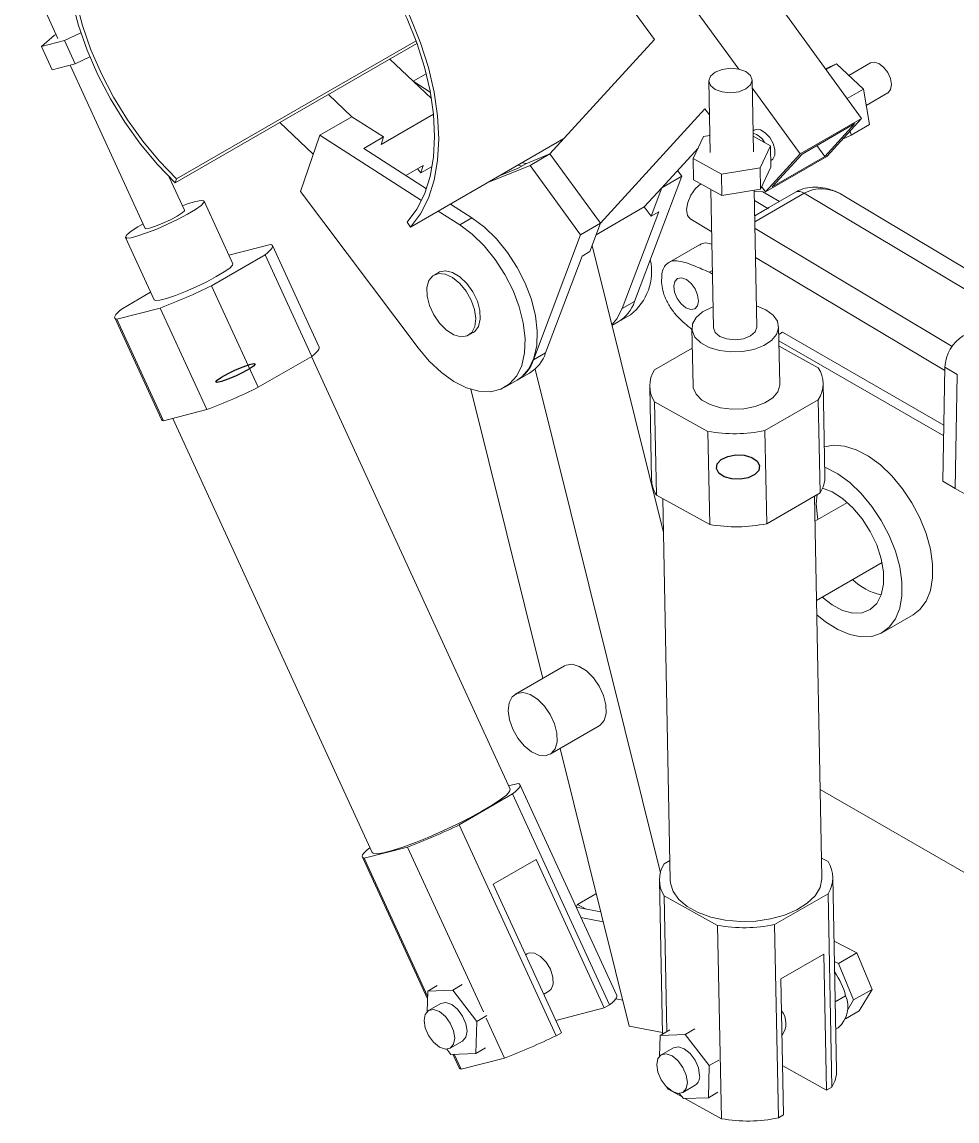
# Model space of a CAD drawing. Header units: millimetres. Extents: x -250 to 3947, y -1468 to 870.
# Drawn here: x 399.6 to 453.5, y 251 to 314.4 of the extents above; entities that cross this region are included whole.
import ezdxf

# ---------------------------------------------------------------- set-up
doc = ezdxf.new("R2010")
doc.units = ezdxf.units.MM

msp = doc.modelspace()

# ---------------------------------------------------------------- linework, layer by layer
at = {"color": 7, "linetype": 'Continuous', "lineweight": 15}
for p, q in [((428.5107, 323.8178), (436.0758, 313.4204)), ((433.4288, 322.0193), (440.9311, 311.7081)), ((399.6096, 317.9864), (401.6785, 313.4813)), ((441.6198, 317.6619), (448.021, 308.8641)), ((402.0624, 313.3561), (403.0072, 313.8048)), ((401.4903, 313.6639), (400.7382, 313.0171)), ((400.7382, 313.0171), (402.0624, 313.3561)), ((401.576, 313.7046), (401.4903, 313.6639)), ((402.0624, 313.3561), (402.683, 312.0046)), ((408.4486, 305.1432), (422.3826, 313.1871)), ((408.5255, 305.3704), (422.3278, 313.3383)), ((436.0758, 313.4204), (430.0504, 306.8189)), ((400.7382, 313.0171), (401.3588, 311.6655)), ((401.3588, 311.6655), (402.683, 312.0046)), ((402.3911, 311.9298), (406.7105, 302.5244)), ((402.683, 312.0046), (403.5305, 312.407)), ((420.823, 312.2868), (422.1672, 311.0034)), ((445.9408, 311.7231), (446.5639, 312.0196)), ((446.5639, 312.0196), (445.9732, 311.6786)), ((446.5639, 312.0196), (448.1201, 310.5499)), ((448.5349, 312.0664), (447.2809, 311.3425)), ((422.917, 311.4363), (422.1672, 311.0034)), ((422.1672, 311.0034), (423.1493, 310.3747)), ((422.1672, 311.0034), (423.2133, 310.0047)), ((439.2065, 311.0251), (439.2877, 306.8966)), ((441.7872, 306.9457), (441.706, 311.0742)), ((441.7148, 310.6311), (444.4855, 306.8231)), ((417.2875, 310.2457), (418.6317, 308.9624)), ((448.1201, 310.5499), (447.1865, 310.011)), ((448.1201, 310.5499), (448.4698, 308.5061)), ((448.2809, 309.6104), (449.5348, 310.3343)), ((432.96, 302.8199), (438.9854, 309.4214)), ((438.9854, 309.4214), (439.2451, 309.0645)), ((416.7756, 307.8909), (418.6317, 308.9624)), ((418.6317, 308.9624), (420.459, 307.7926)), ((420.312, 307.3582), (423.3307, 309.1009)), ((448.021, 308.8641), (444.4855, 306.8231)), ((446.0125, 306.6636), (448.021, 308.8641)), ((416.4044, 306.7936), (414.4838, 308.6272)), ((441.8174, 308.1885), (441.7634, 308.1573)), ((447.6329, 308.5672), (444.5924, 306.8119)), ((445.9056, 306.6747), (447.6329, 308.5672)), ((447.3659, 308.1464), (447.4092, 307.8937)), ((448.4698, 308.5061), (447.4092, 307.8937)), ((415.6772, 304.6442), (416.7756, 307.8909)), ((416.7756, 307.8909), (422.6486, 304.131)), ((420.459, 307.7926), (419.3099, 307.1293)), ((420.312, 307.3582), (420.459, 307.7926)), ((422.0149, 302.5965), (430.8538, 307.6991)), ((438.9049, 307.8203), (438.3069, 306.5543)), ((439.2683, 307.8801), (438.9049, 307.8203)), ((439.2483, 307.8768), (439.268, 307.8984)), ((442.4192, 307.48), (441.7697, 307.8378)), ((442.7679, 307.288), (442.4192, 307.48)), ((447.4092, 307.8937), (446.9251, 307.6634)), ((419.3099, 307.1293), (422.9298, 304.8119)), ((430.0504, 306.8189), (428.6568, 306.2537)), ((428.9013, 306.1556), (430.0504, 306.8189)), ((432.96, 302.8199), (430.0504, 306.8189)), ((436.4955, 304.8609), (438.5919, 307.1577)), ((442.17, 306.022), (442.7679, 307.288)), ((444.4855, 306.8231), (442.477, 304.6226)), ((442.7679, 307.288), (442.7923, 306.0494)), ((444.5924, 306.8119), (442.8651, 304.9195)), ((445.4469, 307.3052), (445.9056, 306.6747)), ((421.7429, 305.5717), (422.7492, 306.1526)), ((422.7492, 306.1526), (422.6022, 305.7182)), ((428.9013, 306.1556), (426.4764, 305.1721)), ((428.1915, 306.1622), (428.4222, 306.1183)), ((428.6568, 306.2537), (428.2149, 305.9986)), ((428.439, 306.3051), (428.6734, 306.2604)), ((431.811, 302.1566), (428.9013, 306.1556)), ((438.3069, 306.5543), (439.9395, 305.6552)), ((438.3069, 306.5543), (438.3313, 305.3158)), ((442.477, 304.6226), (446.0125, 306.6636)), ((442.7846, 306.4375), (442.8173, 306.4564)), ((442.8651, 304.9195), (445.9056, 306.6747)), ((422.6022, 305.7182), (422.4189, 305.9619)), ((422.6022, 305.7182), (423.2555, 306.0953)), ((428.2149, 305.9986), (427.1835, 305.5803)), ((427.3905, 305.6998), (427.3985, 305.6675)), ((434.929, 298.3024), (437.6446, 305.5242)), ((437.6446, 305.5242), (436.4955, 304.8609)), ((437.6446, 305.5242), (437.4035, 305.8556)), ((439.9395, 305.6552), (442.17, 306.022)), ((439.9395, 305.6552), (439.9638, 304.4166)), ((442.17, 306.022), (442.1943, 304.7834)), ((442.1943, 304.7834), (442.7923, 306.0494)), ((408.9824, 303.5678), (408.1035, 305.4815)), ((408.5255, 305.3704), (408.4486, 305.1432)), ((435.4913, 303.7607), (436.4955, 304.8609)), ((435.8806, 303.2256), (436.4955, 304.8609)), ((438.3313, 305.3158), (439.9638, 304.4166)), ((442.2595, 304.9215), (442.477, 304.6226)), ((422.4487, 295.6415), (415.6772, 304.6442)), ((439.3295, 304.766), (439.4865, 296.7793)), ((439.9638, 304.4166), (442.1943, 304.7834)), ((441.986, 296.8284), (441.8309, 304.7237)), ((442.3301, 304.6379), (441.8322, 304.656)), ((442.3301, 304.6379), (443.2757, 304.0725)), ((444.2011, 304.6068), (442.6655, 303.7203)), ((454.5532, 299.8865), (446.9942, 304.4059)), ((411.7735, 300.4855), (410.1183, 304.0895)), ((424.3156, 303.9247), (425.5521, 303.1331)), ((432.71, 302.1551), (435.4913, 303.7607)), ((435.8806, 303.2256), (435.4913, 303.7607)), ((441.8425, 304.1288), (442.6092, 303.6704)), ((423.6085, 303.5165), (424.845, 302.7249)), ((424.845, 302.7249), (425.5521, 303.1331)), ((436.3226, 303.4807), (434.2219, 297.8942)), ((435.8806, 303.2256), (436.3226, 303.4807)), ((438.1646, 303.047), (439.3776, 302.3218)), ((442.3856, 303.5587), (441.8597, 303.2551)), ((421.8112, 302.8765), (422.0149, 302.5965)), ((431.811, 302.1566), (432.96, 302.8199)), ((432.3451, 301.1846), (432.96, 302.8199)), ((405.5746, 302.0028), (407.2298, 298.3987)), ((429.0954, 294.9347), (431.811, 302.1566)), ((413.9333, 301.599), (411.5432, 300.987)), ((416.735, 295.6723), (414.0454, 301.5288)), ((431.9031, 300.9294), (432.3451, 301.1846)), ((432.4771, 301.5357), (436.5929, 284.9772)), ((438.6664, 301.576), (436.8986, 300.5555)), ((410.5408, 299.2131), (413.623, 300.9925)), ((413.623, 300.9925), (416.3126, 295.1359)), ((429.8025, 295.3429), (431.9031, 300.9294)), ((423.628, 299.9787), (423.3628, 299.8256)), ((436.4913, 299.8004), (436.4851, 299.4063)), ((439.2413, 299.999), (439.4212, 300.1029)), ((439.2413, 299.999), (439.4254, 299.8889)), ((410.5408, 299.2131), (413.2304, 293.3566)), ((405.3803, 297.8918), (407.0262, 298.8419)), ((407.5693, 297.9252), (405.07, 297.2852)), ((407.5693, 297.9252), (410.259, 292.0686)), ((434.929, 298.3024), (434.2219, 297.8942)), ((442.504, 297.8244), (441.962, 298.049)), ((404.9579, 297.3554), (407.6475, 291.4988)), ((405.07, 297.2852), (407.7596, 291.4287)), ((433.9916, 297.1325), (434.6987, 297.5407)), ((433.6243, 296.9205), (433.9916, 297.1325)), ((438.2368, 296.7547), (438.3017, 293.452)), ((443.3007, 293.5502), (443.2358, 296.853)), ((425.3626, 296.3614), (425.6278, 296.5145)), ((443.4626, 296.5337), (443.2445, 296.4078)), ((452.7512, 290.5592), (443.2517, 296.0431)), ((452.7607, 291.166), (443.4626, 296.5337)), ((436.0789, 294.3635), (438.259, 295.6221)), ((445.5239, 294.4894), (443.2577, 295.7376)), ((413.2304, 293.3566), (416.3126, 295.1359)), ((427.7532, 270.1833), (416.2976, 295.1272)), ((429.0954, 294.9347), (429.8025, 295.3429)), ((428.1579, 293.7648), (428.865, 294.173)), ((429.1939, 294.4133), (436.4153, 265.3601)), ((452.8129, 294.5185), (452.7106, 287.9499)), ((452.8129, 294.5185), (453.5199, 294.0958)), ((453.5199, 294.0958), (453.4176, 287.5272)), ((427.4508, 293.3566), (428.1579, 293.7648)), ((445.9057, 288.2323), (445.8002, 293.5993)), ((425.4917, 293.2467), (429.6362, 276.5727)), ((435.8022, 293.4028), (435.9076, 288.0358)), ((439.1599, 290.8156), (436.0785, 292.5127)), ((436.0785, 292.5127), (436.184, 287.1457)), ((442.4412, 290.8593), (445.5234, 292.6386)), ((445.5234, 292.6386), (445.6289, 287.2716)), ((410.259, 292.0686), (407.7596, 291.4287)), ((408.3035, 291.5679), (419.8016, 266.5315)), ((439.1599, 290.8156), (439.2654, 285.4486)), ((442.4412, 290.8593), (442.5467, 285.4923)), ((452.7106, 287.9499), (453.4176, 287.5272)), ((439.2654, 285.4486), (436.184, 287.1457)), ((442.5467, 285.4923), (445.6289, 287.2716)), ((445.4072, 286.6334), (445.4488, 287.1676)), ((453.4176, 287.5272), (458.3764, 284.6645)), ((436.5543, 286.9418), (436.9869, 264.9287)), ((445.7352, 265.1006), (445.3032, 287.0836)), ((447.2001, 286.7121), (445.3317, 285.6335)), ((445.4214, 281.0666), (449.1999, 283.2479)), ((449.2176, 279.2168), (450.9854, 280.2373)), ((430.8838, 277.293), (428.0554, 275.6601)), ((430.0552, 272.1959), (432.8837, 273.8288)), ((430.6401, 272.5336), (434.6192, 256.5251)), ((428.2091, 270.5143), (427.6651, 270.375)), ((433.9073, 258.2805), (428.3212, 270.4441)), ((457.0744, 263.5672), (445.6356, 270.1707)), ((424.8166, 268.1284), (427.8988, 269.9077)), ((427.8988, 269.9077), (433.485, 257.7441)), ((424.8166, 268.1284), (430.4028, 255.9648)), ((421.8451, 266.8404), (419.3458, 266.2005)), ((421.8451, 266.8404), (426.2093, 257.3376)), ((419.2337, 266.2706), (422.9893, 258.0931)), ((419.3458, 266.2005), (422.9942, 258.2562)), ((419.6561, 266.807), (419.6711, 266.8157)), ((446.0837, 266.003), (445.7135, 266.2069)), ((429.2503, 266.1284), (426.7754, 264.6997)), ((433.1813, 257.5688), (429.2503, 266.1284)), ((436.6388, 265.8771), (436.9646, 266.0651)), ((446.5792, 253.966), (446.3601, 265.1129)), ((426.7754, 264.6997), (430.7064, 256.1401)), ((436.362, 264.9164), (436.5361, 256.059)), ((432.7003, 264.1442), (431.6396, 263.5319)), ((432.7003, 264.1442), (432.7291, 264.1291)), ((439.7198, 262.3291), (436.6384, 264.0263)), ((436.6384, 264.0263), (436.7921, 256.2067)), ((443.0011, 262.3729), (446.0833, 264.1522)), ((446.0833, 264.1522), (446.3024, 253.0053)), ((431.5577, 263.3966), (431.6396, 263.5319)), ((432.9824, 263.11), (431.5655, 263.3797)), ((431.6396, 263.5319), (432.1374, 263.2708)), ((433.124, 262.5403), (431.8387, 262.7849)), ((439.7198, 262.3291), (439.9389, 251.1823)), ((443.0011, 262.3729), (443.2202, 251.226)), ((446.4326, 261.4228), (447.7408, 260.7366)), ((428.7347, 260.6937), (428.6402, 260.6392)), ((445.8446, 260.6741), (443.3697, 259.2454)), ((445.9987, 252.83), (445.8446, 260.6741)), ((447.7408, 260.7366), (446.6802, 260.1243)), ((447.7408, 260.7366), (448.621, 258.6401)), ((446.4558, 260.242), (446.6802, 260.1243)), ((446.6802, 260.1243), (447.5603, 258.0278)), ((443.3697, 259.2454), (443.5239, 251.4013)), ((423.555, 258.8581), (423.0028, 258.5393)), ((424.4442, 258.5933), (423.0028, 258.5393)), ((424.9964, 258.912), (424.4442, 258.5933)), ((425.8295, 256.7951), (424.4442, 258.5933)), ((448.621, 258.6401), (447.5603, 258.0278)), ((448.621, 258.6401), (447.8699, 257.3993)), ((423.0028, 258.5393), (422.9666, 257.3464)), ((429.6881, 258.3574), (429.9846, 258.5286)), ((434.2474, 258.0206), (433.8533, 258.0957)), ((447.5603, 258.0278), (447.1822, 257.4032)), ((423.7631, 257.8237), (423.056, 257.4155)), ((433.1813, 257.5688), (430.3797, 256.8515)), ((433.1813, 257.5688), (433.485, 257.7441)), ((447.8699, 257.3993), (447.0873, 256.9476)), ((425.7734, 254.9429), (425.8295, 256.7951)), ((426.4201, 257.136), (425.8295, 256.7951)), ((426.3774, 256.9716), (427.4313, 254.6768)), ((430.4028, 255.9648), (430.7064, 256.1401)), ((436.5341, 256.1607), (434.6192, 256.5251)), ((436.9642, 256.3061), (436.412, 255.9873)), ((438.4057, 256.3601), (437.8535, 256.0413)), ((446.5324, 256.3452), (446.6704, 256.4248)), ((424.3059, 255.2503), (425.013, 255.6586)), ((436.412, 255.9873), (436.3758, 254.7944)), ((437.8535, 256.0413), (436.412, 255.9873)), ((439.2388, 254.2431), (437.8535, 256.0413)), ((424.0982, 255.1922), (424.3319, 254.8889)), ((424.3319, 254.8889), (425.7734, 254.9429)), ((424.4586, 254.8937), (424.8199, 254.107)), ((424.5371, 254.8966), (424.9319, 254.0369)), ((426.3255, 255.2617), (425.7734, 254.9429)), ((437.1724, 255.2717), (436.4653, 254.8635)), ((427.4313, 254.6768), (424.9319, 254.0369)), ((439.1826, 252.391), (439.2388, 254.2431)), ((439.7909, 254.5619), (439.2388, 254.2431)), ((445.9987, 252.83), (443.4684, 254.2237)), ((436.7924, 252.9918), (436.8575, 252.8794)), ((436.8564, 252.9316), (436.8575, 252.8794)), ((437.7152, 252.6984), (438.4223, 253.1066)), ((445.9987, 252.83), (446.3024, 253.0053)), ((437.6666, 252.4338), (436.8575, 252.8794)), ((437.5075, 252.6403), (437.7411, 252.337)), ((437.7411, 252.337), (439.1826, 252.391)), ((439.9389, 251.1823), (437.8359, 252.3405)), ((439.7348, 252.7097), (439.1826, 252.391)), ((443.2202, 251.226), (443.5239, 251.4013))]:
    msp.add_line(p, q, dxfattribs=at)
at = {"color": 8, "linetype": 'Continuous', "lineweight": 15}
for p, q in [((441.8666, 302.9063), (444.7137, 304.5499)), ((444.7137, 304.5499), (454.1955, 298.8809)), ((453.238, 295.714), (441.8744, 302.5081)), ((441.9072, 300.8408), (452.8099, 294.3223)), ((447.0967, 258.271), (446.5013, 257.9273))]:
    msp.add_line(p, q, dxfattribs=at)
at = {"color": 7, "linetype": 'Continuous', "lineweight": 15, "flags": 128}
for points in [[(408.4486, 305.1432), (407.4163, 306.2102), (406.4406, 307.3848), (405.5358, 308.6498), (404.7152, 309.9867), (403.9906, 311.3761), (403.3727, 312.7977), (402.8705, 314.2307), (402.4913, 315.6544), (402.2405, 317.0478), (402.1219, 318.3908), (402.1373, 319.6637), (402.2863, 320.8479), (402.5668, 321.9262)], [(408.5255, 305.3704), (407.5209, 306.4088), (406.5715, 307.5517), (405.6911, 308.7826), (404.8926, 310.0835), (404.1876, 311.4355), (403.5863, 312.8189), (403.0976, 314.2133), (402.7285, 315.5987), (402.4845, 316.9546), (402.3692, 318.2614), (402.3841, 319.5), (402.5291, 320.6523), (402.802, 321.7016)], [(421.8112, 302.8765), (422.3701, 303.6213), (422.8134, 304.5028), (423.1348, 305.5081), (423.3295, 306.6226), (423.3947, 307.83), (423.3295, 309.1127), (423.1348, 310.452), (422.8135, 311.8283), (422.3702, 313.2217), (421.8114, 314.6117), (421.1453, 315.9782), (420.3815, 317.3011), (419.5312, 318.5612)], [(422.0149, 302.5965), (422.5892, 303.362), (423.0448, 304.2679), (423.3751, 305.301), (423.5752, 306.4463), (423.6422, 307.6871), (423.5752, 309.0053), (423.3751, 310.3816), (423.0449, 311.7961), (422.5894, 313.228), (422.0151, 314.6565), (421.3305, 316.0607), (420.5456, 317.4203), (419.6718, 318.7152)], [(448.5349, 312.0664), (448.7494, 312.1122), (449.0187, 312.026), (449.2904, 311.8142), (449.5233, 311.5089), (449.6818, 311.1566), (449.7418, 310.811), (449.6942, 310.5246), (449.5462, 310.3412), (449.5348, 310.3343)], [(439.9814, 310.3912), (439.5751, 310.5379), (439.303, 310.7625), (439.2065, 311.0308), (439.3002, 311.302), (439.5699, 311.5348), (439.9746, 311.6937), (440.4526, 311.7545), (440.9312, 311.7081), (441.3375, 311.5614), (441.6096, 311.3368), (441.7061, 311.0685), (441.6124, 310.7973), (441.3426, 310.5645), (440.938, 310.4056), (440.4599, 310.3447), (439.9814, 310.3912)], [(442.8173, 306.4564), (442.8993, 306.5226), (443.0087, 306.7519), (443.0129, 307.0681), (442.9112, 307.4229), (442.7191, 307.7625), (442.4658, 308.0351), (442.1899, 308.1992), (441.9335, 308.2298), (441.8174, 308.1885)], [(438.7489, 305.0858), (438.4502, 304.8246), (438.1757, 304.4459), (437.991, 304.0207), (437.9222, 303.6096), (437.9793, 303.2712), (438.154, 303.0536), (438.1646, 303.047)], [(406.5928, 302.7807), (406.2957, 302.6103), (405.9038, 302.3585), (405.6559, 302.1578), (405.5705, 302.0229), (405.6539, 301.9639), (405.9, 301.9851), (406.2903, 302.0851), (406.7961, 302.2563), (407.3798, 302.4862), (407.9981, 302.7575), (408.6052, 303.0502), (409.1559, 303.3427), (409.6096, 303.6131), (409.9325, 303.8415), (410.1007, 304.0109), (410.1017, 304.1088), (409.9354, 304.1278), (409.6142, 304.0666), (409.6142, 304.0666)], [(409.6142, 304.0666), (409.1619, 303.9298), (408.8647, 303.8241)], [(406.7105, 302.5244), (406.7556, 302.5045), (406.9626, 302.5359), (407.3041, 302.6449), (407.7283, 302.8151), (408.1704, 303.0204), (408.5632, 303.2297), (408.8469, 303.4109), (408.9783, 303.5367), (408.9824, 303.5678)], [(425.5521, 303.1331), (426.2749, 302.5931), (426.9662, 301.9213), (427.6028, 301.1401), (428.1636, 300.2757), (428.6296, 299.3571), (428.9854, 298.4149), (429.2189, 297.4808), (429.3225, 296.5859), (429.2925, 295.7604), (429.13, 295.0317), (428.8405, 294.4243), (428.4336, 293.9586), (428.1579, 293.7648)], [(424.845, 302.7249), (425.5678, 302.1849), (426.259, 301.5131), (426.8957, 300.7319), (427.4565, 299.8675), (427.9225, 298.9489), (428.2783, 298.0067), (428.5118, 297.0726), (428.6153, 296.1777), (428.5854, 295.3522), (428.4229, 294.6235), (428.1334, 294.0161), (427.7265, 293.5504), (427.2159, 293.2419), (426.6186, 293.1009), (425.9547, 293.1322), (425.2464, 293.3347), (424.5174, 293.7017), (423.792, 294.2208), (423.0947, 294.8747), (422.4487, 295.6415)], [(413.623, 300.9925), (413.7699, 301.1137), (413.8871, 301.2233), (413.9736, 301.3204), (414.0289, 301.4044), (414.0525, 301.4747), (414.0444, 301.5308), (414.0046, 301.5724), (413.9333, 301.599)], [(407.2298, 298.3987), (407.3091, 298.3598), (407.5551, 298.3811), (407.9455, 298.4811), (408.4513, 298.6523), (409.035, 298.8821), (409.6533, 299.1535), (410.2603, 299.4462), (410.8111, 299.7387), (411.2648, 300.0091), (411.5877, 300.2375), (411.7559, 300.4069), (411.7735, 300.4855)], [(425.7036, 297.8383), (425.5116, 298.3826), (425.2175, 298.9011), (424.8474, 299.3479), (424.4343, 299.6832), (424.0148, 299.8773), (423.6262, 299.9129), (423.3031, 299.7868), (423.0741, 299.5103), (422.9596, 299.1079), (422.9698, 298.6153), (423.1037, 298.0764), (423.3495, 297.5391), (423.6854, 297.051), (424.0814, 296.6555), (424.5024, 296.3878), (424.911, 296.2717), (425.2709, 296.3174), (425.5501, 296.521), (425.7238, 296.8643), (425.7765, 297.3168), (425.7036, 297.8383)], [(423.628, 299.9787), (423.6834, 300.0074), (424.0356, 300.0715), (424.4405, 299.9735), (424.862, 299.722), (425.2627, 299.3395), (425.6069, 298.8598), (425.8642, 298.3257), (426.0117, 297.7845), (426.0362, 297.2844), (425.9355, 296.8698), (425.7187, 296.5775), (425.6278, 296.5145)], [(437.8895, 297.9415), (437.6174, 298.1669), (437.3888, 298.4822), (437.2383, 298.8395), (437.1888, 299.1844), (437.248, 299.4644), (437.4068, 299.6368), (437.6409, 299.6754), (437.9149, 299.5743), (438.1869, 299.349), (438.4156, 299.0336), (438.5661, 298.6763), (438.6155, 298.3314), (438.5564, 298.0515), (438.3976, 297.8791), (438.1634, 297.8405), (437.8895, 297.9415)], [(405.3803, 297.8918), (405.2333, 297.7705), (405.1162, 297.6609), (405.0297, 297.5638), (404.9744, 297.4798), (404.9507, 297.4095), (404.9588, 297.3534), (404.9987, 297.3119), (405.07, 297.2852)], [(434.2219, 297.8942), (433.9145, 297.3064), (433.6133, 296.9646)], [(439.4625, 297.9999), (439.3656, 297.9645), (438.8525, 297.7053), (438.479, 297.3793), (438.273, 297.0106), (438.2497, 296.6265), (438.4108, 296.2556), (438.7443, 295.9254), (439.2256, 295.6603), (439.819, 295.48), (440.4803, 295.3979), (441.1607, 295.4201), (441.8095, 295.5449), (442.3788, 295.7631), (442.8263, 296.0584), (443.1187, 296.4091), (443.2345, 296.789), (443.1649, 297.17), (442.9153, 297.5239), (442.504, 297.8244), (442.504, 297.8244)], [(439.4865, 296.7793), (439.5815, 296.5187), (439.8524, 296.2936), (440.2578, 296.1462), (440.7361, 296.0989), (441.2144, 296.1589), (441.6199, 296.3172), (441.8909, 296.5495), (441.9861, 296.8205), (441.986, 296.8284)], [(416.3126, 295.1359), (416.4596, 295.2572), (416.5767, 295.3667), (416.6632, 295.4638), (416.7185, 295.5479), (416.7422, 295.6182), (416.735, 295.6723)], [(438.3017, 293.452), (438.3146, 293.3238), (438.4757, 292.9529), (438.8092, 292.6226), (439.2905, 292.3575), (439.8839, 292.1773), (440.5452, 292.0952), (441.2256, 292.1173), (441.8745, 292.2421), (442.4437, 292.4603), (442.8912, 292.7557), (443.1836, 293.1063), (443.2994, 293.4862), (443.3007, 293.5502)], [(445.8723, 289.9315), (446.3927, 290.0192), (447.0338, 289.9655), (447.7136, 289.7523), (448.4101, 289.3863), (449.101, 288.8794), (449.7641, 288.2478), (450.3781, 287.5118), (450.9232, 286.6951), (451.3819, 285.824), (451.7395, 284.9264), (451.9845, 284.0311), (452.109, 283.1671), (452.109, 282.3619), (451.9845, 281.6416), (451.7395, 281.0292), (451.3819, 280.5445), (450.9854, 280.2373)], [(445.8955, 288.7525), (445.9458, 288.7318), (446.6423, 288.3658), (447.3332, 287.8588), (447.9963, 287.2272), (448.6103, 286.4913), (449.1554, 285.6746), (449.6142, 284.8035), (449.9718, 283.9058), (450.2168, 283.0106), (450.3413, 282.1465), (450.3413, 281.3414), (450.2168, 280.6211), (449.9718, 280.0087), (449.6142, 279.524), (449.1554, 279.1825), (448.6103, 278.9952), (447.9963, 278.9681), (447.3332, 279.1021), (446.6423, 279.3929), (445.9458, 279.8311), (445.4376, 280.2443)], [(445.7708, 287.5479), (446.3147, 287.3298), (446.9254, 286.939), (447.5147, 286.4099), (448.0551, 285.7671), (448.5213, 285.0408), (448.8914, 284.2649), (449.1482, 283.4756), (449.2797, 282.71), (449.2797, 282.0037), (449.1482, 281.3898), (448.8914, 280.8971), (448.5213, 280.5485), (448.0551, 280.3604), (447.5147, 280.3415), (446.9254, 280.4928), (446.3147, 280.8071), (445.7356, 281.248)], [(445.5035, 285.7327), (445.4733, 285.8931), (445.4072, 286.6334)], [(430.8838, 277.293), (430.9756, 277.337), (431.3354, 277.3827), (431.744, 277.2666), (432.1651, 276.9989), (432.5611, 276.6034), (432.8969, 276.1153), (433.1427, 275.578), (433.2767, 275.0391), (433.2869, 274.5465), (433.1724, 274.1441), (432.9434, 273.8676), (432.8837, 273.8288)], [(427.7144, 274.1832), (427.6415, 274.7048), (427.6943, 275.1573), (427.868, 275.5006), (428.1471, 275.7042), (428.507, 275.7499), (428.9156, 275.6338), (429.3366, 275.3661), (429.7327, 274.9706), (430.0685, 274.4825), (430.3143, 273.9451), (430.4482, 273.4062), (430.4584, 272.9137), (430.3439, 272.5113), (430.1149, 272.2348), (429.7918, 272.1087), (429.4032, 272.1443), (428.9837, 272.3384), (428.5706, 272.6737), (428.2005, 273.1205), (427.9064, 273.639), (427.7144, 274.1832)], [(419.8016, 266.5315), (419.8551, 266.4841), (420.0747, 266.4611), (420.4459, 266.5156), (420.9535, 266.6456), (421.5767, 266.8457), (422.29, 267.1076), (423.0642, 267.4207), (423.8675, 267.7722), (424.6672, 268.1476), (425.4305, 268.5316), (426.1261, 268.9084), (426.7255, 269.2627), (427.2043, 269.58), (427.5427, 269.8472), (427.727, 270.0533), (427.7532, 270.1833)], [(427.8988, 269.9077), (428.0457, 270.029), (428.1629, 270.1385), (428.2494, 270.2357), (428.3047, 270.3197), (428.3283, 270.39), (428.3202, 270.4461), (428.2804, 270.4876), (428.2091, 270.5143)], [(419.6561, 266.807), (419.5091, 266.6858), (419.392, 266.5762), (419.3055, 266.4791), (419.2502, 266.3951), (419.2265, 266.3248), (419.2346, 266.2686), (419.2745, 266.2271), (419.3458, 266.2005)], [(436.9869, 264.9287), (436.9992, 264.7691), (437.1553, 264.2798), (437.4835, 263.8206), (437.9704, 263.4102), (438.5962, 263.0656), (439.3352, 262.8007), (440.1571, 262.6265), (441.0283, 262.55), (441.9131, 262.5744), (442.7754, 262.6988), (443.5797, 262.9179), (444.2932, 263.2229), (444.8866, 263.6013), (445.3357, 264.0375), (445.6221, 264.5137), (445.7341, 265.0104), (445.7352, 265.1006)], [(428.7347, 260.6937), (428.8424, 260.7374), (429.1561, 260.7219), (429.5007, 260.5373), (429.8239, 260.2117), (430.0764, 259.7947), (430.2198, 259.3497), (430.2322, 258.9445), (430.1118, 258.6408), (429.9846, 258.5286)], [(433.485, 257.7441), (433.6319, 257.8654), (433.749, 257.9749), (433.8356, 258.0721), (433.8908, 258.1561), (433.9145, 258.2264), (433.9073, 258.2805)], [(424.5648, 255.8226), (424.4976, 256.2521), (424.306, 256.6938), (424.0192, 257.0806), (423.681, 257.3536), (423.3427, 257.4711), (423.056, 257.4154), (422.8644, 257.1949), (422.7971, 256.8432), (422.8644, 256.4137), (423.056, 255.972), (423.3427, 255.5852), (423.681, 255.3122), (424.0192, 255.1947), (424.306, 255.2504), (424.4976, 255.4709), (424.5648, 255.8226)], [(425.013, 255.6586), (425.0131, 255.6586), (425.2047, 255.8791), (425.272, 256.2309), (425.2047, 256.6603), (425.0131, 257.102), (424.7263, 257.4888), (424.3881, 257.7618), (424.0498, 257.8794), (423.7631, 257.8237)], [(436.2063, 254.2912), (436.2736, 253.8618), (436.4652, 253.42), (436.752, 253.0332), (437.0902, 252.7603), (437.4285, 252.6427), (437.7152, 252.6984), (437.9068, 252.9189), (437.9741, 253.2707), (437.9068, 253.7001), (437.7152, 254.1419), (437.4285, 254.5287), (437.0902, 254.8016), (436.752, 254.9192), (436.4652, 254.8635), (436.2736, 254.643), (436.2063, 254.2912)], [(438.6812, 253.6789), (438.6139, 254.1083), (438.4223, 254.5501), (438.1356, 254.9369), (437.7973, 255.2098), (437.4591, 255.3274), (437.1724, 255.2717)]]:
    msp.add_lwpolyline(points, dxfattribs=at)
at = {"color": 7, "linetype": 'Continuous', "flags": 128}
for points in [[(411.1092, 293.6912), (410.8644, 293.6393), (410.7799, 293.6698), (410.8687, 293.7781), (411.1172, 293.9478), (411.4877, 294.1529), (411.9236, 294.3622), (412.3586, 294.544), (412.7265, 294.6704), (412.9714, 294.7224), (413.0558, 294.6919), (412.967, 294.5835), (412.7185, 294.4139), (412.3481, 294.2088), (411.9122, 293.9995), (411.4771, 293.8177), (411.1092, 293.6912)], [(440.1023, 288.2), (439.7926, 288.4084), (439.6507, 288.6696), (439.6982, 288.944), (439.9277, 289.1897), (440.3045, 289.3694), (440.771, 289.4557), (441.2564, 289.4355), (441.6866, 289.3118), (441.9963, 289.1034), (442.1382, 288.8422), (442.0907, 288.5678), (441.8612, 288.322), (441.4844, 288.1423), (441.0179, 288.056), (440.5325, 288.0763), (440.1023, 288.2)]]:
    msp.add_lwpolyline(points, dxfattribs=at)
at = {"color": 7, "linetype": 'Continuous', "lineweight": 15}
for centre, radius, start, end in [((441.4019, 306.9072), 1.1675, 29.385118, 71.822741), ((432.7206, 300.0421), 3.189, 308.3363, 12.230677), ((394.8699, 331.2955), 35.7051, 290.834827, 296.033558), ((432.8602, 298.9996), 2.1831, 301.212918, 341.376151), ((432.8763, 298.9867), 2.1638, 301.025593, 341.563476), ((455.1499, 294.369), 2.3417, 122.476093, 176.339053), ((427.0427, 295.619), 2.1638, 301.025593, 341.563476), ((427.7498, 296.0272), 2.1638, 301.025593, 341.563476), ((437.5026, 293.4378), 1.6981, 146.965793, 213.007133), ((444.0999, 293.5644), 1.6981, 326.965124, 33.008454), ((397.5627, 325.432), 35.6974, 290.834074, 296.033916), ((407.7658, 291.5632), 0.1347, 208.550309, 267.34248), ((440.6871, 299.3506), 8.6705, 259.855285, 281.672083), ((437.6511, 288.0892), 1.7443, 181.753082, 212.743598), ((444.1584, 288.2155), 1.7474, 327.304252, 0.550964), ((440.7926, 293.9839), 8.6708, 259.855659, 281.671709), ((449.9328, 284.8076), 3.5142, 226.263897, 257.0571), ((409.1479, 300.2059), 35.6998, 290.834247, 296.033743), ((438.0625, 264.9513), 1.6981, 146.965793, 213.007133), ((444.6597, 265.0779), 1.6981, 326.965124, 33.008454), ((441.247, 270.8641), 8.6705, 259.855285, 281.672083), ((443.054, 257.2251), 4.1758, 14.503889, 35.160696), ((445.6201, 257.6396), 1.6059, 310.8488, 23.148578), ((442.516, 256.683), 1.1422, 323.438593, 38.813324), ((414.7335, 288.0437), 35.7013, 290.834451, 296.033737), ((424.9381, 254.1713), 0.1346, 208.527233, 267.365556), ((438.0915, 253.601), 0.5949, 303.786895, 7.525492), ((444.8319, 253.9492), 1.7474, 327.304517, 0.550699), ((441.466, 259.7178), 8.6711, 259.855988, 281.67138)]:
    msp.add_arc(centre, radius, start, end, dxfattribs=at)
at = {"color": 8, "linetype": 'Continuous', "lineweight": 15}
msp.add_arc((444.4117, 304.1668), 0.4878, 51.751479, 115.575564, dxfattribs=at)
msp.add_ellipse((446.4371, 300.6612), major_axis=(-1.3954, 4.0386), ratio=0.6620016, start_param=5.6163312, end_param=6.4104072, dxfattribs=at)
at = {"color": 7, "linetype": 'Continuous', "lineweight": 15}
for centre, major_axis, ratio, start_param, end_param in [((442.094, 302.2357), (1.1985, 1.4345), 0.4362738, 0.6986424, 0.8721584), ((444.0818, 303.3832), (1.4847, -0.2564), 0.2285801, 2.8737925, 3.0473086)]:
    msp.add_ellipse(centre, major_axis=major_axis, ratio=ratio, start_param=start_param, end_param=end_param, dxfattribs=at)
for points, knots in [([(446.995, 304.395), (446.9605, 304.419), (446.7314, 304.5785), (446.2736, 304.7607), (445.6504, 304.9122), (445.0519, 304.9101), (444.5651, 304.7953), (444.2997, 304.6578), (444.2011, 304.6068)], [0, 0, 0, 0, 0.0416309, 0.2765279, 0.4920539, 0.6930704, 0.8859615, 1, 1, 1, 1]), ([(439.3916, 301.61), (439.339, 301.628), (439.1387, 301.6963), (438.8816, 301.6901), (438.7293, 301.5873), (438.6794, 301.5536)], [0, 0, 0, 0, 0.193149, 0.7355219, 1, 1, 1, 1]), ([(439.2413, 299.999), (438.9556, 300.1185), (438.3599, 300.3676), (437.6096, 300.6583), (437.0537, 300.6552), (436.7512, 300.4765), (436.5554, 300.1843), (436.5126, 299.9282), (436.4913, 299.8004)], [0, 0, 0, 0, 0.2515174, 0.5245139, 0.6558284, 0.7863213, 0.8933511, 1, 1, 1, 1]), ([(438.2378, 296.6993), (437.958, 296.9246), (437.5292, 297.2697), (437.0109, 297.9013), (436.7194, 298.4345), (436.5362, 298.9535), (436.5021, 299.2555), (436.4851, 299.4063)], [0, 0, 0, 0, 0.341654, 0.5234682, 0.7041469, 0.852335, 1, 1, 1, 1])]:
    msp.add_open_spline(points, degree=3, knots=knots, dxfattribs=at)

doc.saveas('drawing.dxf')
